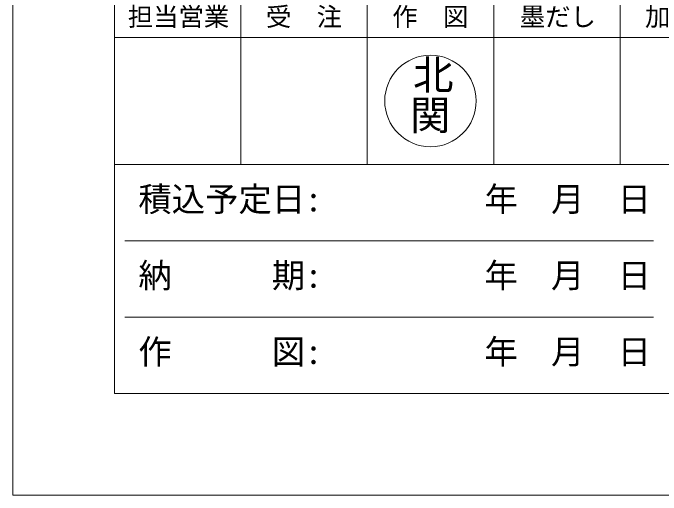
# Model space of a CAD drawing. Units: millimetres, scale not verified. Extents: x -2228 to 2228, y -1575 to 1575.
# Drawn here: x -2228 to -1271, y -1575 to -864 of the extents above; entities that cross this region are included whole.
import ezdxf
from ezdxf.enums import TextEntityAlignment as Align

# ---------------------------------------------------------------- set-up
doc = ezdxf.new("R2010")
doc.units = ezdxf.units.MM
doc.header["$LTSCALE"] = 10
for name, color, linetype, lineweight in [('0-0_D-TTL', 7, 'Continuous', 9), ('0-1_Defpoints', 7, 'Continuous', 9), ('0-2_D-TTL-FRAM1', 134, 'Continuous', 9), ('0-3_D-TTL-TXT', 7, 'Continuous', 9)]:
    doc.layers.add(name, color=color, linetype=linetype, lineweight=lineweight)
doc.styles.add('HG正楷書体-PRO', font='')
doc.styles.add('ＭＳ ゴシック', font='')
doc.styles.get('HG正楷書体-PRO').set_extended_font_data('HG正楷書体-PRO')
doc.styles.get('ＭＳ ゴシック').set_extended_font_data('MS Gothic')

# ---------------------------------------------------------------- blocks, each defined once
blk = doc.blocks.new('A$C4DE05FD1')
at = {"layer": '0-0_D-TTL', "color": 134}
for p, q in [((2000, 39500), (2000, 2000)), ((2000, 2000), (57400, 2000))]:
    blk.add_line(p, q, dxfattribs=at)
at = {"layer": '0-1_Defpoints', "color": 134}
for p, q in [((0, 42000), (0, 0)), ((0, 0), (59400, 0))]:
    blk.add_line(p, q, dxfattribs=at)
blk = doc.blocks.new('A$C40691C59')
at = {"layer": '0-2_D-TTL-FRAM1'}
for p, q in [((0, 14625), (0, 0)), ((1864.3, 5775), (1864.3, 3375)), ((3728.6, 5775), (3728.6, 3375)), ((5592.9, 5775), (5592.9, 3375)), ((7457.1, 5775), (7457.1, 3375)), ((0, 5250), (13050, 5250)), ((0, 3375), (13050, 3375)), ((150, 2250), (7950, 2250)), ((150, 1125), (7950, 1125)), ((0, 0), (13050, 0))]:
    blk.add_line(p, q, dxfattribs=at)
at = {"layer": '0-3_D-TTL-TXT', "style": 'ＭＳ ゴシック'}
for s, height, p in [('担当営業', 274.2, (194.5, 5335.6)), ('受\u3000注', 274.2, (2233.1, 5335.6)), ('作\u3000図', 274.2, (4097.4, 5335.6)), ('墨だし', 274.2, (5979.1, 5335.6)), ('加\u3000工', 274.2, (7826, 5335.6)), ('積込予定日:', 360.8, (350.5, 2575.5)), ('納\u3000\u3000\u3000期:', 360.8, (350.5, 1450.5)), ('作\u3000\u3000\u3000図:', 360.8, (350.5, 325.5))]:
    blk.add_text(s, height=height, dxfattribs=at).set_placement(p, align=Align.BOTTOM_LEFT)

msp = doc.modelspace()

# ---------------------------------------------------------------- linework, layer by layer
at = {"layer": '0-3_D-TTL-TXT', "color": 1}
msp.add_circle((-1611.43, -993.75), 67.5, dxfattribs=at)

# ---------------------------------------------------------------- block references
at = {"layer": '0-0_D-TTL'}
for name, p, xscale, yscale in [('A$C4DE05FD1', (-2227.5, -1575), 0.075, 0.075), ('A$C40691C59', (-2077.5, -1425), 0.1, 0.1)]:
    msp.add_blockref(name, p, dxfattribs=dict(at, xscale=xscale, yscale=yscale))

# ---------------------------------------------------------------- texts
at = {"layer": '0-3_D-TTL-TXT', "color": 1, "style": 'HG正楷書体-PRO'}
for s, p in [('北', (-1637.23, -990.31)), ('関', (-1641.6, -1049.56))]:
    msp.add_text(s, height=43.77, dxfattribs=at).set_placement(p, align=Align.BOTTOM_LEFT)
at = {"layer": '0-3_D-TTL-TXT', "style": 'ＭＳ ゴシック'}
for p in [(-1531.75, -1167.45), (-1531.75, -1279.95), (-1531.75, -1392.45)]:
    msp.add_text('年  月  日', height=36.07, dxfattribs=at).set_placement(p, align=Align.BOTTOM_LEFT)

doc.saveas('drawing.dxf')
